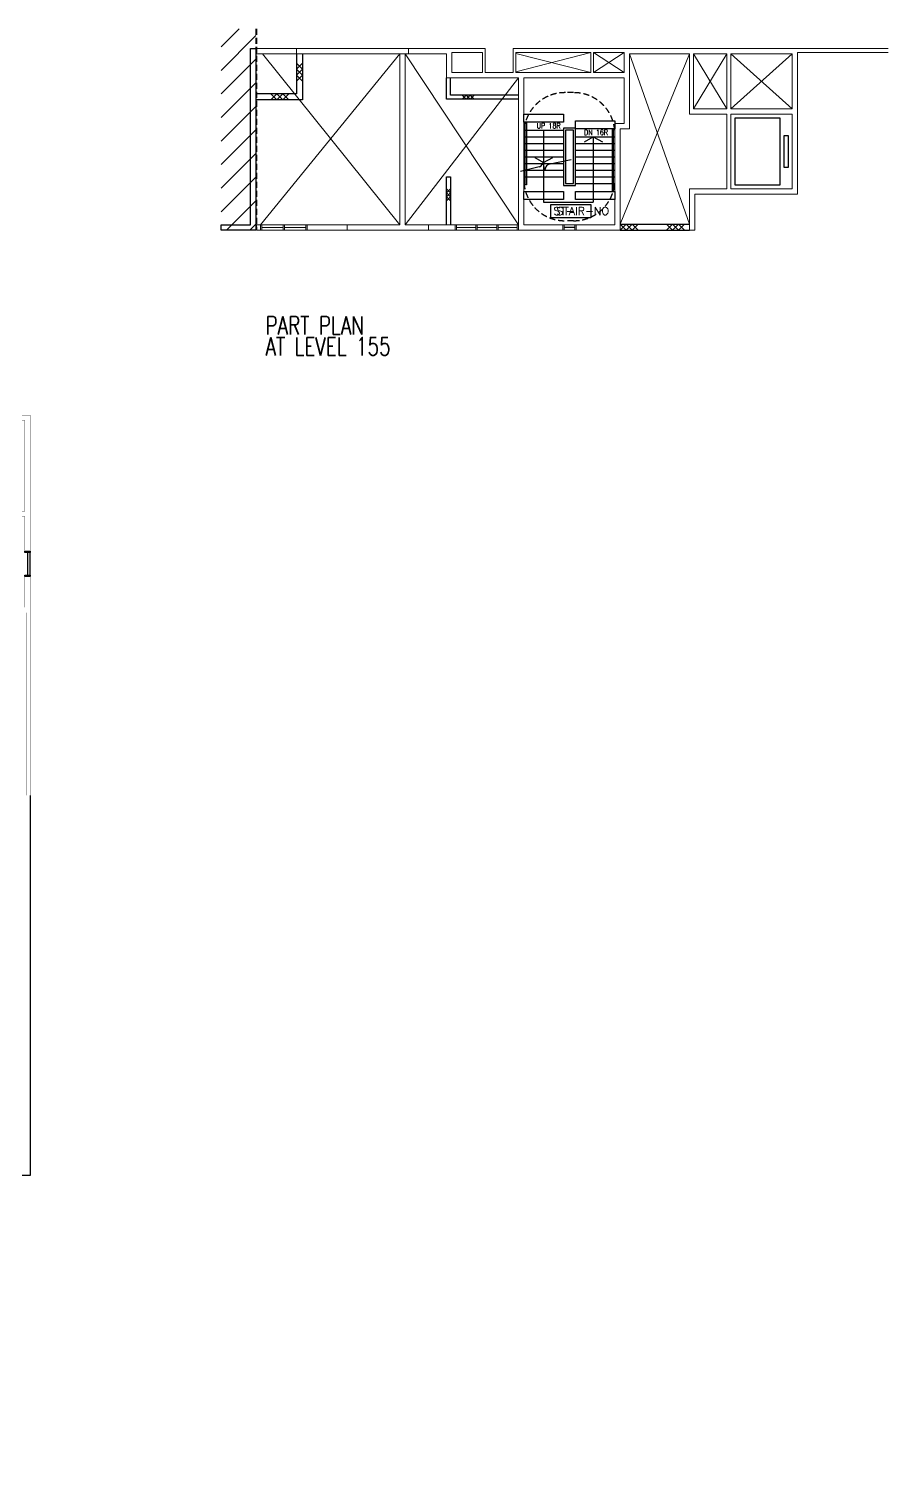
# Model space of a CAD drawing. Header units: millimetres. Extents: x -68474 to 336725, y -113450 to 40976.
# Drawn here: x 208494 to 240700, y -112000 to -58262 of the extents above; entities that cross this region are included whole.
import ezdxf
from ezdxf.enums import TextEntityAlignment as Align

# ---------------------------------------------------------------- set-up
doc = ezdxf.new("R2010")
doc.units = ezdxf.units.MM
doc.header["$LTSCALE"] = 900
doc.linetypes.add('EC-7thFloor-s6152$0$HIDDEN', pattern=[0.375, 0.25, -0.125])
for name, color, linetype in [('EC-7thFloor-s6152$0$E-EJ', 9, 'EC-7thFloor-s6152$0$HIDDEN'), ('EC-7thFloor-s6152$0$ESTAIR', 2, 'Continuous'), ('EC-7thFloor-s6152$0$RAIL', 4, 'Continuous'), ('EC-7thFloor-s6152$0$RC', 7, 'Continuous'), ('EC-7thFloor-s6152$0$TAC-TILE', 9, 'Continuous'), ('s5152a$0$11', 7, 'Continuous'), ('s5152a$0$23', 7, 'Continuous')]:
    doc.layers.add(name, color=color, linetype=linetype)
for name, color, linetype, lineweight in [('EC-7thFloor-s6152$0$ECOLUMN', 7, 'Continuous', 20), ('EC-7thFloor-s6152$0$ETHIN', 5, 'Continuous', 13), ('EC-7thFloor-s6152$0$EWALL', 3, 'Continuous', 30), ('EC-7thFloor-s6152$0$EWINDOW', 9, 'Continuous', 9), ('EC-7thFloor-s6152$0$existing-phase', 13, 'Continuous', 13)]:
    doc.layers.add(name, color=color, linetype=linetype, lineweight=lineweight)
doc.styles.add('EC-7thFloor-s6152$0$STANDARD', font='SIMPLEX.SHX')

msp = doc.modelspace()

# ---------------------------------------------------------------- linework, layer by layer
for p, q in [((218749.99993, -59780.25137), (218524.99993, -59555.25137)), ((218749.99993, -59555.25137), (218524.99993, -59780.25137)), ((218749.99993, -59780.25137), (218524.99993, -59555.25137)), ((218749.99993, -59555.25137), (218524.99993, -59780.25137)), ((218749.99993, -59780.25137), (218524.99993, -60005.25137)), ((218749.99993, -60005.25137), (218524.99993, -59780.25137)), ((218749.99993, -59780.25137), (218524.99993, -60005.25137)), ((218749.99993, -60005.25137), (218524.99993, -59780.25137)), ((218749.99993, -60230.25137), (218524.99993, -60005.25137)), ((218749.99993, -60005.25137), (218524.99993, -60230.25137)), ((218749.99993, -60230.25137), (218524.99993, -60005.25137)), ((218749.99993, -60005.25137), (218524.99993, -60230.25137)), ((217561.22594, -60935.91497), (217786.22594, -60710.91497)), ((217786.22594, -60935.91497), (217561.22594, -60710.91497)), ((217561.22594, -60935.91497), (217786.22594, -60710.91497)), ((217786.22594, -60935.91497), (217561.22594, -60710.91497)), ((218011.22594, -60935.91497), (217786.22594, -60710.91497)), ((217786.22594, -60935.91497), (218011.22594, -60710.91497)), ((218011.22594, -60935.91497), (217786.22594, -60710.91497)), ((217786.22594, -60935.91497), (218011.22594, -60710.91497)), ((218011.22594, -60935.91497), (218236.22594, -60710.91497)), ((218236.22594, -60935.91497), (218011.22594, -60710.91497)), ((218011.22594, -60935.91497), (218236.22594, -60710.91497)), ((218236.22594, -60935.91497), (218011.22594, -60710.91497)), ((224728.60866, -60910.91497), (224878.60866, -60760.91497)), ((224878.60866, -60910.91497), (224728.60866, -60760.91497)), ((224728.60866, -60910.91497), (224878.60866, -60760.91497)), ((224878.60866, -60910.91497), (224728.60866, -60760.91497)), ((225028.60866, -60910.91497), (224878.60866, -60760.91497)), ((224878.60866, -60910.91497), (225028.60866, -60760.91497)), ((225028.60866, -60910.91497), (224878.60866, -60760.91497)), ((224878.60866, -60910.91497), (225028.60866, -60760.91497)), ((225028.60866, -60910.91497), (225178.60866, -60760.91497)), ((225178.60866, -60910.91497), (225028.60866, -60760.91497)), ((225028.60866, -60910.91497), (225178.60866, -60760.91497)), ((225178.60866, -60910.91497), (225028.60866, -60760.91497)), ((224300, -64410.91497), (224150, -64260.91497)), ((224300, -64260.91497), (224150, -64410.91497)), ((224300, -64410.91497), (224150, -64260.91497)), ((224300, -64260.91497), (224150, -64410.91497)), ((224300, -64410.91497), (224150, -64560.91497)), ((224300, -64560.91497), (224150, -64410.91497)), ((224300, -64410.91497), (224150, -64560.91497)), ((224300, -64560.91497), (224150, -64410.91497)), ((224300, -64710.91497), (224150, -64560.91497)), ((224300, -64560.91497), (224150, -64710.91497)), ((224300, -64710.91497), (224150, -64560.91497)), ((224300, -64560.91497), (224150, -64710.91497)), ((230650, -65810.91497), (230875, -65585.91497)), ((230875, -65810.91497), (230650, -65585.91497)), ((230650, -65810.91497), (230875, -65585.91497)), ((230875, -65810.91497), (230650, -65585.91497)), ((231100, -65810.91497), (230875, -65585.91497)), ((230875, -65810.91497), (231100, -65585.91497)), ((231100, -65810.91497), (230875, -65585.91497)), ((230875, -65810.91497), (231100, -65585.91497)), ((231100, -65810.91497), (231325, -65585.91497)), ((231325, -65810.91497), (231100, -65585.91497)), ((231100, -65810.91497), (231325, -65585.91497)), ((231325, -65810.91497), (231100, -65585.91497)), ((232388.61447, -65810.91497), (232613.61447, -65585.91497)), ((232613.61447, -65810.91497), (232388.61447, -65585.91497)), ((232388.61447, -65810.91497), (232613.61447, -65585.91497)), ((232613.61447, -65810.91497), (232388.61447, -65585.91497)), ((232838.61447, -65810.91497), (232613.61447, -65585.91497)), ((232613.61447, -65810.91497), (232838.61447, -65585.91497)), ((232838.61447, -65810.91497), (232613.61447, -65585.91497)), ((232613.61447, -65810.91497), (232838.61447, -65585.91497)), ((232838.61447, -65810.91497), (233063.61447, -65585.91497)), ((233063.61447, -65810.91497), (232838.61447, -65585.91497)), ((232838.61447, -65810.91497), (233063.61447, -65585.91497)), ((233063.61447, -65810.91497), (232838.61447, -65585.91497))]:
    msp.add_line(p, q)
at = {"color": 1}
msp.add_lwpolyline([(229553.60053, -65347.8324), (228053.60053, -65347.8324), (228053.60053, -64847.8324), (229553.60053, -64847.8324)], close=True, dxfattribs=at)
msp.add_lwpolyline([(229553.60053, -65347.8324), (228053.60053, -65347.8324), (228053.60053, -64847.8324), (229553.60053, -64847.8324)], close=True, dxfattribs=at)
at = {"layer": 'EC-7thFloor-s6152$0$E-EJ'}
for p, q in [((217000, -58262.38675), (217000, -65810.91497)), ((217000, -58262.38675), (217000, -65810.91497)), ((217025, -58262.38675), (217025, -65810.91497)), ((217025, -58262.38675), (217025, -65810.91497))]:
    msp.add_line(p, q, dxfattribs=at)
at = {"layer": 'EC-7thFloor-s6152$0$ECOLUMN'}
for p, q in [((217025, -59010.91493), (225599.99967, -59010.91499)), ((217025, -59010.91493), (217025, -59210.91493)), ((217025, -59010.91493), (225599.99967, -59010.91499)), ((217025, -59010.91493), (217025, -59210.91493)), ((218524.99995, -59010.91497), (222724.99995, -59010.91497)), ((218524.99995, -59210.91497), (218524.99995, -59010.91497)), ((218524.99995, -59010.91497), (222724.99995, -59010.91497)), ((218524.99995, -59210.91497), (218524.99995, -59010.91497)), ((222724.99995, -59010.91497), (222724.99995, -59210.91497)), ((222724.99995, -59010.91497), (222724.99995, -59210.91497)), ((225599.99967, -59010.91499), (225599.99967, -59910.91497)), ((225599.99967, -59010.91499), (225599.99967, -59910.91497)), ((226650, -59010.91497), (240700.20334, -59010.91497)), ((226650, -59010.91497), (226650, -59910.91497)), ((226650, -59010.91497), (240700.20334, -59010.91497)), ((226650, -59010.91497), (226650, -59910.91497)), ((217025, -59210.91493), (218524.99995, -59210.91497)), ((217025, -59210.91493), (218524.99995, -59210.91497)), ((222724.99995, -59210.91497), (218524.99995, -59210.91497)), ((222724.99995, -59210.91497), (218524.99995, -59210.91497)), ((218749.99991, -59210.91497), (222400, -59210.91497)), ((218749.99991, -59210.91497), (222400, -59210.91497)), ((222400, -59210.91497), (222400, -65610.91497)), ((222400, -59210.91497), (222400, -65610.91497)), ((222600, -59210.91497), (222600, -65610.91497)), ((222600, -59210.91497), (222600, -65610.91497)), ((224149.99967, -59210.91497), (222724.99995, -59210.91497)), ((224149.99967, -59210.91497), (222724.99995, -59210.91497)), ((224149.99967, -59210.91497), (224149.99967, -60110.91497)), ((224149.99967, -59210.91497), (224149.99967, -60060.91497)), ((224149.99967, -59210.91497), (224149.99967, -60110.91497)), ((224149.99967, -59210.91497), (224149.99967, -60060.91497)), ((224349.99967, -59160.91497), (224349.99967, -59910.91497)), ((224349.99967, -59160.91497), (225499.99967, -59160.91497)), ((224349.99967, -59160.91497), (224349.99967, -59910.91497)), ((224349.99967, -59160.91497), (225499.99967, -59160.91497)), ((225499.99967, -59160.91497), (225499.99967, -59910.91497)), ((225499.99967, -59160.91497), (225499.99967, -59910.91497)), ((226750, -59160.91497), (229550, -59160.91497)), ((226750, -59160.91497), (226750, -59910.91497)), ((226750, -59160.91497), (229550, -59160.91497)), ((226750, -59160.91497), (226750, -59910.91497)), ((229550, -59160.91497), (229550, -59910.91497)), ((229550, -59160.91497), (229550, -59910.91497)), ((229650, -59160.91497), (230800, -59160.91497)), ((229650, -59160.91497), (229650, -59910.91497)), ((229650, -59160.91497), (230800, -59160.91497)), ((229650, -59160.91497), (229650, -59910.91497)), ((230800, -59160.91497), (230800, -59910.91497)), ((230800, -59160.91497), (230800, -59910.91497)), ((231000, -59210.91497), (233250, -59210.91497)), ((231000, -59210.91497), (231000, -62010.91497)), ((231000, -59210.91497), (233250, -59210.91497)), ((231000, -59210.91497), (231000, -62010.91497)), ((233250, -59210.91497), (233250, -61460.91497)), ((233250, -59210.91497), (233250, -59932.8387)), ((233250, -59210.91497), (233250, -61460.91497)), ((233250, -59210.91497), (233250, -59932.8387)), ((233400, -59210.91497), (233400, -61260.91497)), ((233400, -59210.91497), (234650, -59210.91497)), ((233400, -59210.91497), (233400, -61260.91497)), ((233400, -59210.91497), (234650, -59210.91497)), ((234650, -59210.91497), (234650, -61260.91497)), ((234650, -59210.91497), (234650, -61260.91497)), ((234800, -59210.91497), (234800, -61260.91497)), ((234800, -59210.91497), (237100.00004, -59210.91497)), ((234800, -59210.91497), (234800, -61260.91497)), ((234800, -59210.91497), (237100.00004, -59210.91497)), ((237100.00004, -61260.91497), (237100.00004, -59210.91497)), ((237100.00004, -61260.91497), (237100.00004, -59210.91497)), ((237300.00004, -64460.91507), (237300.00004, -59160.91497)), ((237300.00004, -59160.91497), (240700.20334, -59160.91497)), ((237300.00004, -64460.91507), (237300.00004, -59160.91497)), ((237300.00004, -59160.91497), (240700.20334, -59160.91497)), ((226850, -60110.91497), (224149.99967, -60110.91497)), ((226850, -60110.91497), (224149.99967, -60110.91497)), ((224349.99967, -59910.91497), (225499.99967, -59910.91497)), ((224349.99967, -59910.91497), (225499.99967, -59910.91497)), ((225599.99967, -59910.91497), (226650, -59910.91497)), ((225599.99967, -59910.91497), (226650, -59910.91497)), ((226750, -59910.91497), (229550, -59910.91497)), ((226750, -59910.91497), (229550, -59910.91497)), ((226850, -60110.91497), (226850, -65810.91497)), ((226850, -60110.91497), (226850, -65810.91497)), ((227050, -60110.91497), (230800, -60110.91497)), ((227050, -60110.91497), (227050, -65610.91497)), ((227050, -60110.91497), (230800, -60110.91497)), ((227050, -60110.91497), (230800, -60110.91497)), ((227050, -60110.91497), (227050, -65610.91497)), ((227050, -60110.91497), (230800, -60110.91497)), ((229650, -59910.91497), (230800, -59910.91497)), ((229650, -59910.91497), (230800, -59910.91497)), ((230800, -60110.91497), (230800, -61810.91497)), ((230800, -60110.91497), (230800, -61810.91497)), ((233250, -61460.91497), (234650, -61460.91497)), ((233250, -61460.91497), (234650, -61460.91497)), ((233400, -61260.91497), (234650, -61260.91497)), ((233400, -61260.91497), (234650, -61260.91497)), ((234650, -61460.91497), (234650, -64260.91507)), ((234650, -61460.91497), (234650, -64260.91507)), ((234800, -61260.91497), (237100.00004, -61260.91497)), ((234800, -61260.91497), (237100.00004, -61260.91497)), ((234800, -61460.91497), (234800, -64260.91507)), ((234800, -61460.91497), (237100.00001, -61460.91497)), ((234800, -61460.91497), (234800, -64260.91507)), ((234800, -61460.91497), (237100.00001, -61460.91497)), ((237100.00004, -64260.91507), (237100.00001, -61460.91497)), ((237100.00004, -64260.91507), (237100.00001, -61460.91497)), ((230450, -61810.91497), (230800, -61810.91497)), ((230450, -65610.91497), (230450, -61810.91497)), ((230450, -61810.91497), (230800, -61810.91497)), ((230450, -65610.91497), (230450, -61810.91497)), ((231000, -62010.91497), (230650, -62010.91497)), ((230650, -62010.91497), (230650, -65810.91497)), ((231000, -62010.91497), (230650, -62010.91497)), ((230650, -62010.91497), (230650, -65810.91497)), ((233250, -64260.91507), (233250, -65810.91497)), ((233250, -64260.91507), (234650, -64260.91507)), ((233250, -64260.91507), (233250, -65810.91497)), ((233250, -64260.91507), (234650, -64260.91507)), ((233450, -64460.91507), (237300.00004, -64460.91507)), ((233450, -64460.91507), (233450, -65810.91497)), ((233450, -64460.91507), (237300.00004, -64460.91507)), ((233450, -64460.91507), (233450, -65810.91497)), ((234800, -64260.91507), (237100.00004, -64260.91507)), ((234800, -64260.91507), (237100.00004, -64260.91507)), ((217025, -65810.91497), (217025, -65610.91497)), ((217025, -65610.91497), (217174.99995, -65610.91497)), ((217025, -65810.91497), (217025, -65610.91497)), ((217025, -65610.91497), (217174.99995, -65610.91497)), ((217174.99995, -65810.91497), (217025, -65810.91497)), ((217174.99995, -65810.91497), (217025, -65810.91497)), ((217174.99995, -65610.91497), (217174.99995, -65810.91497)), ((217174.99995, -65610.91497), (217174.99995, -65810.91497)), ((220424.99995, -65610.91497), (218924.99995, -65610.91497)), ((218924.99995, -65610.91497), (218924.99995, -65810.91497)), ((220424.99995, -65610.91497), (218924.99995, -65610.91497)), ((218924.99995, -65610.91497), (218924.99995, -65810.91497)), ((218924.99995, -65810.91497), (220424.99995, -65810.91497)), ((218924.99995, -65810.91497), (220424.99995, -65810.91497)), ((222400, -65610.91497), (220424.99995, -65610.91497)), ((220424.99995, -65610.91497), (220424.99995, -65810.91497)), ((220424.99995, -65810.91497), (220424.99995, -65610.91497)), ((222400, -65610.91497), (220424.99995, -65610.91497)), ((220424.99995, -65610.91497), (220424.99995, -65810.91497)), ((220424.99995, -65810.91497), (220424.99995, -65610.91497)), ((220424.99995, -65810.91497), (223474.99995, -65810.91497)), ((220424.99995, -65810.91497), (223474.99995, -65810.91497)), ((223474.99995, -65610.91497), (222600, -65610.91497)), ((223474.99995, -65610.91497), (222600, -65610.91497)), ((223474.99995, -65610.91497), (223474.99995, -65810.91497)), ((224474.99995, -65610.91497), (223474.99995, -65610.91497)), ((223474.99995, -65610.91497), (223474.99995, -65810.91497)), ((223474.99995, -65610.91497), (223474.99995, -65810.91497)), ((224474.99995, -65610.91497), (223474.99995, -65610.91497)), ((223474.99995, -65610.91497), (223474.99995, -65810.91497)), ((223474.99995, -65810.91497), (224474.99995, -65810.91497)), ((223474.99995, -65810.91497), (224474.99995, -65810.91497)), ((224474.99995, -65810.91497), (224474.99995, -65610.91497)), ((224474.99995, -65810.91497), (224474.99995, -65610.91497)), ((226850, -65810.91497), (228500.00016, -65810.91497)), ((226850, -65810.91497), (228500.00016, -65810.91497)), ((228500.00016, -65610.91497), (227050, -65610.91497)), ((228500.00016, -65610.91497), (227050, -65610.91497)), ((228500.00016, -65810.91497), (228500.00016, -65610.91497)), ((228500.00016, -65810.91497), (228500.00016, -65610.91497)), ((229000.00016, -65810.91497), (229000.00016, -65610.91497)), ((229000.00016, -65610.91497), (230450, -65610.91497)), ((229000.00016, -65810.91497), (229000.00016, -65610.91497)), ((229000.00016, -65610.91497), (230450, -65610.91497)), ((230650, -65810.91497), (229000.00016, -65810.91497)), ((230650, -65810.91497), (229000.00016, -65810.91497)), ((233450, -65810.91497), (233250, -65810.91497)), ((233450, -65810.91497), (233250, -65810.91497))]:
    msp.add_line(p, q, dxfattribs=at)
at = {"layer": 'EC-7thFloor-s6152$0$ESTAIR', "color": 1, "linetype": 'EC-7thFloor-s6152$0$HIDDEN'}
for p, q in [((228900, -60660.91497), (228600, -60660.91497)), ((228900, -60660.91497), (228600, -60660.91497)), ((228900, -65460.91497), (228600, -65460.91497)), ((228900, -65460.91497), (228600, -65460.91497))]:
    msp.add_line(p, q, dxfattribs=at)
at = {"layer": 'EC-7thFloor-s6152$0$ESTAIR'}
for p, q in [((227050, -62060.91497), (228525, -62060.91497)), ((227050, -62060.91497), (228525, -62060.91497)), ((227050, -62310.91497), (228525, -62310.91497)), ((227050, -62310.91497), (228525, -62310.91497)), ((228975, -62310.91497), (230450, -62310.91497)), ((228975, -62310.91497), (230450, -62310.91497)), ((227050, -62560.91497), (228525, -62560.91497)), ((227050, -62560.91497), (228525, -62560.91497)), ((227050, -62810.91497), (228525, -62810.91497)), ((227050, -62810.91497), (228525, -62810.91497)), ((228975, -62560.91497), (230450, -62560.91497)), ((228975, -62560.91497), (230450, -62560.91497)), ((228975, -62810.91497), (230450, -62810.91497)), ((228975, -62810.91497), (230450, -62810.91497)), ((227050, -63060.91497), (228525, -63060.91497)), ((227050, -63060.91497), (228525, -63060.91497)), ((227050, -63310.91497), (228525, -63310.91497)), ((227050, -63310.91497), (228525, -63310.91497)), ((228975, -63060.91497), (230450, -63060.91497)), ((228975, -63060.91497), (230450, -63060.91497)), ((228975, -63310.91497), (230450, -63310.91497)), ((228975, -63310.91497), (230450, -63310.91497)), ((227050, -63560.91497), (228525, -63560.91497)), ((227050, -63560.91497), (228525, -63560.91497)), ((227050, -63810.91497), (228525, -63810.91497)), ((227050, -63810.91497), (228525, -63810.91497)), ((228975, -63560.91497), (230450, -63560.91497)), ((228975, -63560.91497), (230450, -63560.91497)), ((228975, -63810.91497), (230450, -63810.91497)), ((228975, -63810.91497), (230450, -63810.91497)), ((228975, -64060.91497), (230450, -64060.91497)), ((228975, -64060.91497), (230450, -64060.91497))]:
    msp.add_line(p, q, dxfattribs=at)
at = {"layer": 'EC-7thFloor-s6152$0$ESTAIR', "color": 1}
for p, q in [((227787.5, -62060.91497), (227787.5, -64760.91497)), ((227787.5, -62060.91497), (227787.5, -64760.91497)), ((229312.74924, -62498.41365), (229637.5, -62310.91497)), ((229312.74924, -62498.41365), (229637.5, -62310.91497)), ((229637.5, -62310.91497), (229637.5, -64760.91497)), ((229637.5, -62310.91497), (229987.24924, -62498.41629)), ((229637.5, -62310.91497), (229637.5, -64760.91497)), ((229637.5, -62310.91497), (229987.24924, -62498.41629)), ((227462.74924, -63088.23774), (227787.5, -63275.73642)), ((227462.74924, -63088.23774), (227787.5, -63275.73642)), ((227755.5211, -63246.14356), (227738.41418, -63324.29311)), ((227755.5211, -63246.14356), (227738.41418, -63324.29311)), ((227834.11569, -63556.34171), (227755.5211, -63246.14356)), ((227834.11569, -63556.34171), (227755.5211, -63246.14356)), ((227787.5, -63275.73642), (228137.24924, -63088.2351)), ((227787.5, -63275.73642), (228137.24924, -63088.2351)), ((228822.22135, -63178.93595), (227968.22443, -63357.30692)), ((228822.22135, -63178.93595), (227968.22443, -63357.30692)), ((227621.41236, -63445.17834), (226916.66108, -63617.40622)), ((227621.41236, -63445.17834), (226916.66108, -63617.40622)), ((227851.22261, -63478.19215), (227834.11569, -63556.34171)), ((227851.22261, -63478.19215), (227834.11569, -63556.34171)), ((227787.5, -64760.91497), (229637.5, -64760.91497)), ((227787.5, -64760.91497), (229637.5, -64760.91497))]:
    msp.add_line(p, q, dxfattribs=at)
at = {"layer": 'EC-7thFloor-s6152$0$ESTAIR', "color": 1, "linetype": 'EC-7thFloor-s6152$0$HIDDEN'}
for centre, start, end in [((228578.96574, -62195.66276), 89.214790352, 174.963533996), ((228578.96574, -62195.66276), 89.214790352, 174.963533996), ((228921.03426, -62195.66276), 5.036466004, 90.785209648), ((228921.03426, -62195.66276), 5.036466004, 90.785209648), ((228578.96574, -63926.16718), 185.036466004, 270.785209648), ((228578.96574, -63926.16718), 185.036466004, 270.785209648), ((228921.03426, -63926.16718), 269.214790352, 354.963533996), ((228921.03426, -63926.16718), 269.214790352, 354.963533996)]:
    msp.add_arc(centre, 1534.89192, start, end, dxfattribs=at)
at = {"layer": 'EC-7thFloor-s6152$0$ESTAIR', "color": 1}
for centre, start, end in [((227582.11507, -63290.07927), 284.217771903, 347.652720726), ((227582.11507, -63290.07927), 284.217771903, 347.652720726), ((228007.52172, -63512.406), 104.217771903, 167.652720726), ((228007.52172, -63512.406), 104.217771903, 167.652720726)]:
    msp.add_arc(centre, 160, start, end, dxfattribs=at)
at = {"layer": 'EC-7thFloor-s6152$0$ETHIN'}
for p, q in [((222399.99967, -59210.91497), (217174.99995, -65610.91497)), ((222399.99967, -59210.91497), (217174.99995, -65610.91497)), ((217249.99999, -59210.91497), (222400, -65610.91497)), ((217249.99999, -59210.91497), (222400, -65610.91497)), ((222600, -59210.91497), (226850, -65610.91497)), ((222600, -59210.91497), (226850, -65610.91497)), ((229550, -59160.91497), (226750, -59885.0529)), ((229550, -59160.91497), (226750, -59885.0529)), ((229550, -59910.91497), (226750, -59186.77704)), ((229550, -59910.91497), (226750, -59186.77704)), ((230800, -59160.91497), (229650, -59910.91497)), ((230800, -59910.91497), (229650, -59160.91497)), ((230800, -59160.91497), (229650, -59910.91497)), ((230800, -59910.91497), (229650, -59160.91497)), ((233250, -59210.91497), (230649.99999, -65585.91497)), ((233250, -59210.91497), (230649.99999, -65585.91497)), ((231000, -59210.91497), (233250, -65585.91497)), ((231000, -59210.91497), (233250, -65585.91497)), ((234650, -59210.91497), (233400, -61260.91497)), ((234650, -61260.91497), (233400, -59210.91497)), ((234650, -59210.91497), (233400, -61260.91497)), ((234650, -61260.91497), (233400, -59210.91497)), ((237100.00004, -59210.91497), (234800, -61260.91497)), ((237100.00004, -61260.91497), (234800, -59210.91497)), ((237100.00004, -59210.91497), (234800, -61260.91497)), ((237100.00004, -61260.91497), (234800, -59210.91497)), ((226850, -60110.91497), (222600, -65610.91497)), ((226850, -60110.91497), (222600, -65610.91497))]:
    msp.add_line(p, q, dxfattribs=at)
at = {"layer": 'EC-7thFloor-s6152$0$EWALL'}
for p, q in [((218524.99994, -59210.91497), (218524.99994, -60710.91495)), ((218524.99994, -59210.91497), (218524.99994, -60710.91495)), ((218749.99994, -59210.91497), (218749.99993, -60935.91495)), ((218749.99994, -59210.91497), (218749.99993, -60935.91495)), ((224150, -60910.91497), (224149.99967, -60110.91497)), ((224150, -60910.91497), (224149.99967, -60110.91497)), ((224299.99994, -60760.91497), (224299.99967, -60110.91491)), ((224299.99994, -60760.91497), (224299.99967, -60110.91491)), ((218524.99994, -60710.91495), (217024.99999, -60710.91497)), ((218524.99994, -60710.91495), (217024.99999, -60710.91497)), ((218749.99993, -60935.91495), (217024.99999, -60935.91497)), ((218749.99993, -60935.91495), (217024.99999, -60935.91497)), ((226850, -60910.91497), (224150, -60910.91497)), ((226850, -60910.91497), (224150, -60910.91497)), ((226850, -60760.91497), (224299.99994, -60760.91497)), ((226850, -60760.91497), (224299.99994, -60760.91497)), ((224150, -65610.91497), (224150, -63810.91497)), ((224150, -63810.91497), (224300, -63810.91497)), ((224150, -65610.91497), (224150, -63810.91497)), ((224150, -63810.91497), (224300, -63810.91497)), ((224300, -63810.91497), (224300, -65610.91497)), ((224300, -63810.91497), (224300, -65610.91497)), ((230650, -65585.91497), (233250, -65585.91497)), ((230650, -65585.91497), (233250, -65585.91497)), ((230650, -65810.91497), (233250, -65810.91497)), ((230650, -65810.91497), (233250, -65810.91497))]:
    msp.add_line(p, q, dxfattribs=at)
at = {"layer": 'EC-7thFloor-s6152$0$EWINDOW', "linetype": 'Continuous'}
for p, q in [((218924.99995, -65610.91497), (217174.99995, -65610.91497)), ((217174.99995, -65610.91497), (217174.99995, -65810.91497)), ((217224.99995, -65610.91497), (217174.99995, -65610.91497)), ((217174.99995, -65610.91497), (217174.99995, -65810.91497)), ((218924.99995, -65610.91497), (217174.99995, -65610.91497)), ((217174.99995, -65610.91497), (217174.99995, -65810.91497)), ((217224.99995, -65610.91497), (217174.99995, -65610.91497)), ((217174.99995, -65610.91497), (217174.99995, -65810.91497)), ((217174.99995, -65810.91497), (218924.99995, -65810.91497)), ((217174.99995, -65810.91497), (217224.99995, -65810.91497)), ((217174.99995, -65810.91497), (218924.99995, -65810.91497)), ((217174.99995, -65810.91497), (217224.99995, -65810.91497)), ((217224.99995, -65810.91497), (217224.99995, -65610.91497)), ((217224.99995, -65810.91497), (217224.99995, -65610.91497)), ((218024.99995, -65710.91497), (217224.99995, -65710.91497)), ((218024.99995, -65710.91497), (217224.99995, -65710.91497)), ((218074.99995, -65610.91497), (218024.99995, -65610.91497)), ((218024.99995, -65610.91497), (218024.99995, -65810.91497)), ((218074.99995, -65610.91497), (218024.99995, -65610.91497)), ((218024.99995, -65610.91497), (218024.99995, -65810.91497)), ((218024.99995, -65810.91497), (218074.99995, -65810.91497)), ((218024.99995, -65810.91497), (218074.99995, -65810.91497)), ((218074.99995, -65810.91497), (218074.99995, -65610.91497)), ((218074.99995, -65810.91497), (218074.99995, -65610.91497)), ((218074.99995, -65710.91497), (218874.99995, -65710.91497)), ((218074.99995, -65710.91497), (218874.99995, -65710.91497)), ((218874.99995, -65810.91497), (218874.99995, -65610.91497)), ((218874.99995, -65610.91497), (218924.99995, -65610.91497)), ((218874.99995, -65810.91497), (218874.99995, -65610.91497)), ((218874.99995, -65610.91497), (218924.99995, -65610.91497)), ((218924.99995, -65810.91497), (218874.99995, -65810.91497)), ((218924.99995, -65810.91497), (218874.99995, -65810.91497)), ((218924.99995, -65810.91497), (218924.99995, -65610.91497)), ((218924.99995, -65610.91497), (218924.99995, -65810.91497)), ((218924.99995, -65810.91497), (218924.99995, -65610.91497)), ((218924.99995, -65610.91497), (218924.99995, -65810.91497)), ((226850, -65610.91497), (224474.99995, -65610.91497)), ((224474.99995, -65610.91497), (224474.99995, -65810.91497)), ((224524.99995, -65610.91497), (224474.99995, -65610.91497)), ((224474.99995, -65610.91497), (224474.99995, -65810.91497)), ((226850, -65610.91497), (224474.99995, -65610.91497)), ((224474.99995, -65610.91497), (224474.99995, -65810.91497)), ((224524.99995, -65610.91497), (224474.99995, -65610.91497)), ((224474.99995, -65610.91497), (224474.99995, -65810.91497)), ((224474.99995, -65810.91497), (226850, -65810.91497)), ((224474.99995, -65810.91497), (224524.99995, -65810.91497)), ((224474.99995, -65810.91497), (226850, -65810.91497)), ((224474.99995, -65810.91497), (224524.99995, -65810.91497)), ((224524.99995, -65810.91497), (224524.99995, -65610.91497)), ((224524.99995, -65810.91497), (224524.99995, -65610.91497)), ((225241.66662, -65710.91497), (224524.99995, -65710.91497)), ((225241.66662, -65710.91497), (224524.99995, -65710.91497)), ((225241.66662, -65810.91497), (225241.66662, -65610.91497)), ((225241.66662, -65610.91497), (225291.66662, -65610.91497)), ((225241.66662, -65810.91497), (225241.66662, -65610.91497)), ((225241.66662, -65610.91497), (225291.66662, -65610.91497)), ((225291.66662, -65810.91497), (225241.66662, -65810.91497)), ((225291.66662, -65810.91497), (225241.66662, -65810.91497)), ((225291.66662, -65610.91497), (225291.66662, -65810.91497)), ((225291.66662, -65610.91497), (225291.66662, -65810.91497)), ((226033.33333, -65710.91497), (225291.66662, -65710.91497)), ((226033.33333, -65710.91497), (225291.66662, -65710.91497)), ((226083.33333, -65610.91497), (226033.33333, -65610.91497)), ((226033.33333, -65610.91497), (226033.33333, -65810.91497)), ((226083.33333, -65610.91497), (226033.33333, -65610.91497)), ((226033.33333, -65610.91497), (226033.33333, -65810.91497)), ((226033.33333, -65810.91497), (226083.33333, -65810.91497)), ((226033.33333, -65810.91497), (226083.33333, -65810.91497)), ((226083.33333, -65810.91497), (226083.33333, -65610.91497)), ((226083.33333, -65810.91497), (226083.33333, -65610.91497)), ((226083.33333, -65710.91497), (226800, -65710.91497)), ((226083.33333, -65710.91497), (226800, -65710.91497)), ((226800, -65810.91497), (226800, -65610.91497)), ((226800, -65610.91497), (226850, -65610.91497)), ((226800, -65810.91497), (226800, -65610.91497)), ((226800, -65610.91497), (226850, -65610.91497)), ((226850, -65810.91497), (226800, -65810.91497)), ((226850, -65810.91497), (226800, -65810.91497)), ((226850, -65810.91497), (226850, -65610.91497)), ((226850, -65610.91497), (226850, -65810.91497)), ((226850, -65810.91497), (226850, -65610.91497)), ((226850, -65610.91497), (226850, -65810.91497))]:
    msp.add_line(p, q, dxfattribs=at)
at = {"layer": 'EC-7thFloor-s6152$0$EWINDOW'}
for p, q in [((228550.00016, -65610.91497), (228500.00016, -65610.91497)), ((228500.00016, -65610.91497), (228500.00016, -65810.91497)), ((228550.00016, -65610.91497), (228500.00016, -65610.91497)), ((228500.00016, -65610.91497), (228500.00016, -65810.91497)), ((228500.00016, -65810.91497), (228550.00016, -65810.91497)), ((228500.00016, -65810.91497), (228550.00016, -65810.91497)), ((228550.00016, -65810.91497), (228550.00016, -65610.91497)), ((228950.00016, -65610.91497), (228550.00016, -65610.91497)), ((228550.00016, -65610.91497), (228550.00016, -65705.91497)), ((228550.00016, -65810.91497), (228550.00016, -65610.91497)), ((228950.00016, -65610.91497), (228550.00016, -65610.91497)), ((228550.00016, -65610.91497), (228550.00016, -65705.91497)), ((228550.00016, -65705.91497), (228950.00016, -65705.91497)), ((228550.00016, -65705.91497), (228950.00016, -65705.91497)), ((228950.00016, -65715.91497), (228550.00016, -65715.91497)), ((228550.00016, -65715.91497), (228550.00016, -65810.91497)), ((228950.00016, -65715.91497), (228550.00016, -65715.91497)), ((228550.00016, -65715.91497), (228550.00016, -65810.91497)), ((228550.00016, -65810.91497), (228950.00016, -65810.91497)), ((228550.00016, -65810.91497), (228950.00016, -65810.91497)), ((229000.00016, -65610.91497), (228950.00016, -65610.91497)), ((228950.00016, -65610.91497), (228950.00016, -65810.91497)), ((228950.00016, -65705.91497), (228950.00016, -65610.91497)), ((229000.00016, -65610.91497), (228950.00016, -65610.91497)), ((228950.00016, -65610.91497), (228950.00016, -65810.91497)), ((228950.00016, -65705.91497), (228950.00016, -65610.91497)), ((228950.00016, -65810.91497), (228950.00016, -65715.91497)), ((228950.00016, -65810.91497), (228950.00016, -65715.91497)), ((228950.00016, -65810.91497), (229000.00016, -65810.91497)), ((228950.00016, -65810.91497), (229000.00016, -65810.91497)), ((229000.00016, -65810.91497), (229000.00016, -65610.91497)), ((229000.00016, -65810.91497), (229000.00016, -65610.91497))]:
    msp.add_line(p, q, dxfattribs=at)
at = {"layer": 'EC-7thFloor-s6152$0$existing-phase'}
for p, q in [((215699.8, -58940.06173), (216377.47497, -58262.38675)), ((215699.8, -58940.06173), (216377.47497, -58262.38675)), ((215699.8, -59823.9452), (217000, -58523.7452)), ((215699.8, -59823.9452), (217000, -58523.7452)), ((215699.8, -60707.82868), (217000, -59407.62868)), ((215699.8, -60707.82868), (217000, -59407.62868)), ((215699.8, -61591.71216), (217000, -60291.51216)), ((215699.8, -61591.71216), (217000, -60291.51216)), ((215699.8, -62475.59563), (217000, -61175.39563)), ((215699.8, -62475.59563), (217000, -61175.39563)), ((215699.8, -63359.47911), (217000, -62059.27911)), ((215699.8, -63359.47911), (217000, -62059.27911)), ((215699.8, -64243.36259), (217000, -62943.16259)), ((215699.8, -64243.36259), (217000, -62943.16259)), ((215699.8, -65127.24606), (217000, -63827.04606)), ((215699.8, -65127.24606), (217000, -63827.04606)), ((215900.01457, -65810.91497), (217000, -64710.92954)), ((215900.01457, -65810.91497), (217000, -64710.92954)), ((216783.89805, -65810.91497), (217000, -65594.81302)), ((216783.89805, -65810.91497), (217000, -65594.81302))]:
    msp.add_line(p, q, dxfattribs=at)
at = {"layer": 'EC-7thFloor-s6152$0$RAIL'}
for p, q in [((227100, -64110.91497), (227099.99983, -61760.91404)), ((227099.99983, -61760.91404), (227139.99983, -61760.91404)), ((227100, -64110.91497), (227099.99983, -61760.91404)), ((227099.99983, -61760.91404), (227139.99983, -61760.91404)), ((227139.99983, -61760.91404), (227140, -64110.91497)), ((227139.99983, -61760.91404), (227140, -64110.91497)), ((234950, -61610.91497), (234949.99993, -64110.91483)), ((234950, -61610.91497), (234949.99993, -64110.91483)), ((236650.00003, -61610.91496), (234950, -61610.91497)), ((236650.00003, -61610.91496), (234950, -61610.91497)), ((236649.99997, -64110.91482), (236650.00003, -61610.91496)), ((236649.99997, -64110.91482), (236650.00003, -61610.91496)), ((228975, -61985.91497), (228525, -61985.91497)), ((228525, -61985.91497), (228525, -64135.91497)), ((228975, -61985.91497), (228525, -61985.91497)), ((228525, -61985.91497), (228525, -64135.91497)), ((228900, -62060.91497), (228600, -62060.91497)), ((228600, -62060.91497), (228600, -64060.91497)), ((228900, -62060.91497), (228600, -62060.91497)), ((228600, -62060.91497), (228600, -64060.91497)), ((228900, -64060.91497), (228900, -62060.91497)), ((228900, -64060.91497), (228900, -62060.91497)), ((228975, -64135.91497), (228975, -61985.91497)), ((228975, -64135.91497), (228975, -61985.91497)), ((230360.00011, -62010.91494), (230360, -64360.91497)), ((230360.00011, -62010.91494), (230360, -64360.91497)), ((230400.00011, -62010.91494), (230360.00011, -62010.91494)), ((230400.00011, -62010.91494), (230360.00011, -62010.91494)), ((230400, -64360.91497), (230400.00011, -62010.91494)), ((230400, -64360.91497), (230400.00011, -62010.91494)), ((236800.00003, -63460.9149), (236800.00003, -62260.9149)), ((236800.00003, -62260.9149), (236950.00003, -62260.9149)), ((236800.00003, -63460.9149), (236800.00003, -62260.9149)), ((236800.00003, -62260.9149), (236950.00003, -62260.9149)), ((236950.00003, -62260.9149), (236950.00003, -63460.9149)), ((236950.00003, -62260.9149), (236950.00003, -63460.9149)), ((236950.00003, -63460.9149), (236800.00003, -63460.9149)), ((236950.00003, -63460.9149), (236800.00003, -63460.9149)), ((227140, -64110.91497), (227100, -64110.91497)), ((227140, -64110.91497), (227100, -64110.91497)), ((228525, -64135.91497), (228975, -64135.91497)), ((228525, -64135.91497), (228975, -64135.91497)), ((228600, -64060.91497), (228900, -64060.91497)), ((228600, -64060.91497), (228900, -64060.91497)), ((230360, -64360.91497), (230400, -64360.91497)), ((230360, -64360.91497), (230400, -64360.91497)), ((234949.99993, -64110.91483), (236649.99997, -64110.91482)), ((234949.99993, -64110.91483), (236649.99997, -64110.91482))]:
    msp.add_line(p, q, dxfattribs=at)
at = {"layer": 'EC-7thFloor-s6152$0$RC', "linetype": 'Continuous'}
for p, q in [((216800, -65610.91497), (216800, -59010.91497)), ((216800, -59010.91497), (217000, -59010.91497)), ((216800, -65610.91497), (216800, -59010.91497)), ((216800, -59010.91497), (217000, -59010.91497)), ((217000, -59010.91497), (217000, -65810.91497)), ((217000, -59010.91497), (217000, -65810.91497)), ((215699.8, -65810.91497), (215699.8, -65610.91497)), ((215699.8, -65610.91497), (216800, -65610.91497)), ((215699.8, -65810.91497), (215699.8, -65610.91497)), ((215699.8, -65610.91497), (216800, -65610.91497)), ((217000, -65810.91497), (215699.8, -65810.91497)), ((217000, -65810.91497), (215699.8, -65810.91497))]:
    msp.add_line(p, q, dxfattribs=at)
at = {"layer": 'EC-7thFloor-s6152$0$TAC-TILE'}
for p, q in [((227050, -61760.91398), (227050, -61460.91398)), ((227050, -61460.91398), (228525, -61460.91497)), ((227050, -61760.91398), (227050, -61460.91398)), ((227050, -61460.91398), (228525, -61460.91497)), ((228525, -61760.91497), (227050, -61760.91398)), ((228525, -61760.91497), (227050, -61760.91398)), ((228525, -61460.91497), (228525, -61760.91497)), ((228525, -61460.91497), (228525, -61760.91497)), ((228975, -62010.91398), (228975, -61710.91398)), ((228975, -61710.91398), (230450, -61710.91497)), ((228975, -62010.91398), (228975, -61710.91398)), ((228975, -61710.91398), (230450, -61710.91497)), ((230450, -61710.91497), (230450, -62010.91497)), ((230450, -61710.91497), (230450, -62010.91497)), ((230450, -62010.91497), (228975, -62010.91398)), ((230450, -62010.91497), (228975, -62010.91398)), ((227050, -64660.91497), (227050, -64360.91497)), ((227050, -64360.91497), (228525, -64360.91596)), ((227050, -64660.91497), (227050, -64360.91497)), ((227050, -64360.91497), (228525, -64360.91596)), ((228525, -64360.91596), (228525, -64660.91596)), ((228525, -64360.91596), (228525, -64660.91596)), ((228975, -64660.91497), (228975, -64360.91497)), ((228975, -64360.91497), (230450, -64360.91596)), ((228975, -64660.91497), (228975, -64360.91497)), ((228975, -64360.91497), (230450, -64360.91596)), ((230450, -64360.91596), (230450, -64660.91596)), ((230450, -64360.91596), (230450, -64660.91596)), ((228525, -64660.91596), (227050, -64660.91497)), ((228525, -64660.91596), (227050, -64660.91497)), ((230450, -64660.91596), (228975, -64660.91497)), ((230450, -64660.91596), (228975, -64660.91497))]:
    msp.add_line(p, q, dxfattribs=at)
at = {"layer": 's5152a$0$11', "color": 14, "linetype": 'Continuous', "const_width": 5}
msp.add_lwpolyline([(208349.8, -77844.9), (208549.8, -77845), (208549.8, -72750), (201749.8, -72749.8), (201749.8, -72989.8), (201949.8, -72989.8), (201949.8, -72949.8), (208349.8, -72950), (208349.8, -76350), (201749.8, -76350), (201749.8, -76900), (201949.8, -76900), (201949.8, -76550), (208349.8, -76550), (208349.8, -77844.9)], dxfattribs=at)
msp.add_lwpolyline([(208350, -78799.9), (208550.2, -78799.9), (208550, -87000), (208400, -87000), (208400, -80150), (204750, -80150), (204750, -82100), (204550, -82100), (204550, -80150), (201750, -80150), (201750, -79950), (208350, -79950)], close=True, dxfattribs=at)
at = {"layer": 's5152a$0$23', "color": 10, "linetype": 'Continuous'}
for points in [[(208550, -77894.9), (208350, -77894.9), (208350, -77845), (208550, -77845)], [(208550, -77894.9), (208455, -77894.9), (208455, -78750), (208550, -78750)], [(208550, -78799.9), (208350, -78799.9), (208350, -78750), (208550, -78750)]]:
    msp.add_lwpolyline(points, close=True, dxfattribs=at)
at = {"layer": 's5152a$0$23', "color": 2, "linetype": 'Continuous'}
msp.add_lwpolyline([(208549.9, -87000), (208549.6, -101250), (201900, -101250), (201900, -112000), (184432.7, -112000)], dxfattribs=at)

# ---------------------------------------------------------------- texts
at = {"style": 'EC-7thFloor-s6152$0$STANDARD'}
msp.add_text('ST-', height=300, dxfattribs=at).set_placement((228953.60053, -65247.8324), align=Align.RIGHT)
msp.add_text('ST-', height=300, dxfattribs=at).set_placement((228953.60053, -65247.8324), align=Align.RIGHT)
at = {"style": 'EC-7thFloor-s6152$0$STANDARD', "width": 0.75}
for s, p in [('PART PLAN', (217368.40021, -69722.89109)), ('PART PLAN', (217368.40021, -69722.89109)), ('AT LEVEL 155', (217368.40021, -70510.39109)), ('AT LEVEL 155', (217368.40021, -70510.39109))]:
    msp.add_text(s, height=675, dxfattribs=at).set_placement(p)
at = {"style": 'EC-7thFloor-s6152$0$STANDARD'}
msp.add_attdef('STAIR-NO', text='1', height=300, dxfattribs=at).set_placement((229253.60053, -65247.8324), align=Align.CENTER)
msp.add_attdef('STAIR-NO', text='1', height=300, dxfattribs=at).set_placement((229253.60053, -65247.8324), align=Align.CENTER)
at = {"layer": 'EC-7thFloor-s6152$0$ESTAIR', "color": 1, "style": 'EC-7thFloor-s6152$0$STANDARD', "width": 0.75}
for s, p in [('UP 18R', (227524.3014, -61999.55282)), ('UP 18R', (227524.3014, -61999.55282)), ('DN 16R', (229299.3014, -62249.55282)), ('DN 16R', (229299.3014, -62249.55282))]:
    msp.add_text(s, height=200, dxfattribs=at).set_placement(p)

doc.saveas('drawing.dxf')
